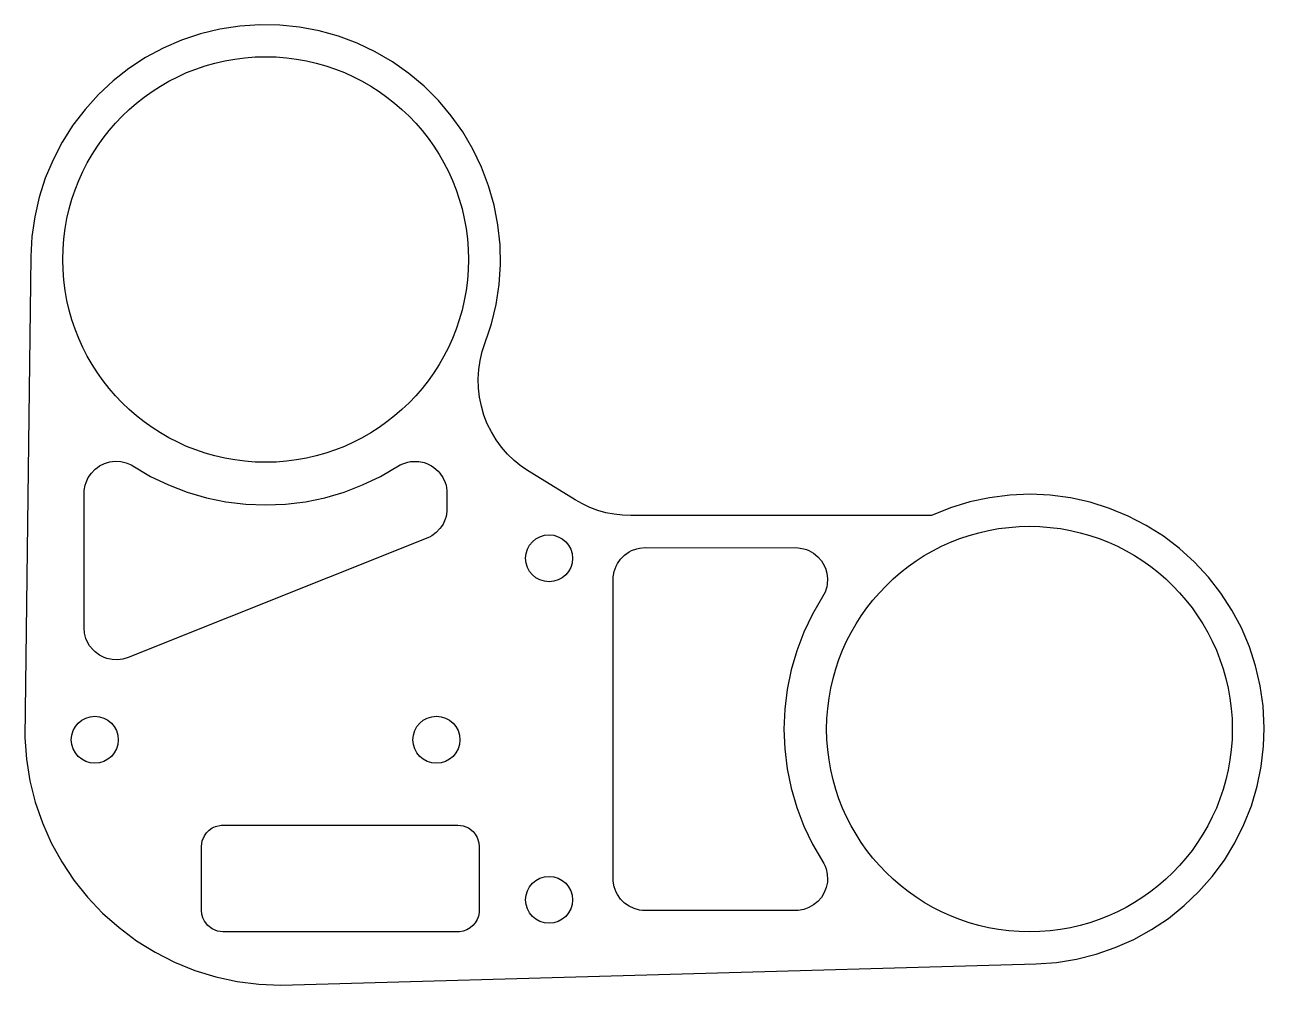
# Model space of a CAD drawing. Header units: millimetres. Extents: x 0 to 58.1, y 0 to 45.
import ezdxf

# ---------------------------------------------------------------- set-up
doc = ezdxf.new("R2010")
doc.units = ezdxf.units.MM
doc.layers.add('HOLES', color=7, linetype='Continuous')
doc.layers.add('OUTLINE', color=7, linetype='Continuous')

msp = doc.modelspace()

# ---------------------------------------------------------------- linework, layer by layer
at = {"layer": 'HOLES'}
for points in [[(19.775, 22.198), (19.733, 21.96), (19.696, 21.838), (19.59, 21.605), (19.523, 21.497), (19.448, 21.394), (19.271, 21.211), (19.066, 21.06), (18.954, 20.998), (4.838, 15.352), (4.595, 15.278), (4.343, 15.247), (4.089, 15.258), (3.84, 15.312), (3.721, 15.354), (3.494, 15.469), (3.29, 15.62), (3.198, 15.708), (3.038, 15.906), (2.914, 16.128), (2.867, 16.246), (2.803, 16.492), (2.782, 16.745), (2.787, 23.174), (2.831, 23.426), (2.869, 23.549), (2.975, 23.782), (3.12, 23.994), (3.298, 24.178), (3.399, 24.258), (3.505, 24.329), (3.735, 24.443), (3.981, 24.515), (4.236, 24.545), (4.492, 24.531), (4.742, 24.473), (4.978, 24.374), (5.896, 23.839), (6.738, 23.436), (7.61, 23.102), (8.507, 22.84), (9.421, 22.651), (10.348, 22.538), (11.282, 22.5), (12.215, 22.538), (13.142, 22.651), (14.056, 22.84), (14.953, 23.102), (15.825, 23.436), (16.667, 23.839), (17.585, 24.374), (17.701, 24.429), (17.945, 24.507), (18.071, 24.531), (18.199, 24.543), (18.455, 24.535), (18.706, 24.484), (18.828, 24.443), (19.058, 24.329), (19.165, 24.258), (19.358, 24.09), (19.444, 23.994), (19.588, 23.782), (19.695, 23.549), (19.732, 23.426), (19.776, 23.174), (19.775, 22.198)], [(37.594, 4.826), (37.543, 4.575), (37.449, 4.336), (37.317, 4.117), (37.149, 3.923), (36.95, 3.761), (36.727, 3.635), (36.485, 3.549), (36.232, 3.505), (28.928, 3.506), (28.798, 3.523), (28.546, 3.59), (28.309, 3.701), (28.094, 3.851), (27.998, 3.939), (27.91, 4.036), (27.76, 4.25), (27.699, 4.366), (27.61, 4.612), (27.564, 4.869), (27.559, 5), (27.559, 19), (27.564, 19.131), (27.61, 19.388), (27.699, 19.634), (27.76, 19.75), (27.91, 19.964), (27.998, 20.061), (28.094, 20.149), (28.309, 20.299), (28.425, 20.359), (28.67, 20.449), (28.798, 20.477), (29.059, 20.5), (36.232, 20.495), (36.485, 20.451), (36.608, 20.413), (36.727, 20.365), (36.95, 20.239), (37.149, 20.077), (37.317, 19.883), (37.388, 19.776), (37.501, 19.546), (37.574, 19.3), (37.604, 19.046), (37.589, 18.79), (37.566, 18.663), (37.487, 18.419), (37.433, 18.303), (36.898, 17.386), (36.494, 16.543), (36.16, 15.671), (35.898, 14.775), (35.71, 13.86), (35.597, 12.933), (35.559, 12), (35.597, 11.067), (35.71, 10.14), (35.898, 9.225), (36.16, 8.329), (36.494, 7.457), (36.898, 6.614), (37.433, 5.697), (37.487, 5.581), (37.532, 5.46), (37.589, 5.21), (37.604, 4.954), (37.594, 4.826)], [(21.277, 3.404), (21.248, 3.241), (21.188, 3.077), (21.101, 2.926), (20.989, 2.793), (20.855, 2.681), (20.704, 2.594), (20.54, 2.534), (20.369, 2.504), (9.282, 2.5), (9.023, 2.534), (8.782, 2.634), (8.574, 2.793), (8.416, 3), (8.342, 3.158), (8.297, 3.326), (8.282, 3.5), (8.282, 6.5), (8.316, 6.759), (8.416, 7), (8.516, 7.143), (8.639, 7.266), (8.782, 7.366), (8.94, 7.44), (9.203, 7.497), (20.282, 7.5), (20.54, 7.466), (20.782, 7.366), (20.995, 7.201), (21.101, 7.074), (21.188, 6.923), (21.266, 6.674), (21.282, 6.5), (21.277, 3.404)]]:
    msp.add_lwpolyline(points, close=True, dxfattribs=at)
for centre, radius in [((11.28, 34), 9.5), ((47.06, 12), 9.5), ((24.56, 20), 1.1), ((3.28, 11.5), 1.1), ((19.28, 11.5), 1.1), ((24.56, 4), 1.1)]:
    msp.add_circle(centre, radius, dxfattribs=at)
at = {"layer": 'OUTLINE'}
msp.add_lwpolyline([(58.055, 12.048), (58.004, 13.092), (57.869, 14.032), (57.654, 14.958), (57.359, 15.861), (56.987, 16.736), (56.541, 17.575), (56.025, 18.373), (55.441, 19.123), (54.795, 19.819), (54.092, 20.458), (53.335, 21.033), (52.532, 21.541), (51.688, 21.978), (50.81, 22.341), (49.904, 22.626), (48.976, 22.832), (48.034, 22.957), (47.085, 23), (46.135, 22.961), (45.193, 22.841), (44.264, 22.639), (43.356, 22.358), (42.476, 22), (28.392, 22), (27.999, 22.015), (27.608, 22.062), (27.222, 22.139), (26.843, 22.246), (26.474, 22.383), (26.117, 22.548), (25.773, 22.741), (23.622, 24.064), (23.264, 24.306), (22.928, 24.578), (22.618, 24.877), (22.334, 25.203), (22.079, 25.552), (21.856, 25.921), (21.665, 26.308), (21.508, 26.711), (21.386, 27.125), (21.301, 27.548), (21.253, 27.977), (21.241, 28.409), (21.267, 28.84), (21.331, 29.267), (21.43, 29.687), (21.861, 30.986), (22.079, 31.897), (22.218, 32.823), (22.279, 33.758), (22.26, 34.694), (22.161, 35.625), (21.983, 36.545), (21.728, 37.446), (21.397, 38.322), (20.993, 39.167), (20.518, 39.974), (19.976, 40.738), (19.372, 41.453), (18.708, 42.114), (17.991, 42.717), (17.225, 43.256), (16.417, 43.728), (15.571, 44.129), (14.693, 44.458), (13.791, 44.71), (12.871, 44.885), (11.94, 44.98), (11.003, 44.996), (10.069, 44.933), (9.143, 44.79), (8.233, 44.569), (7.345, 44.272), (6.486, 43.9), (5.661, 43.456), (4.877, 42.943), (4.14, 42.366), (3.454, 41.728), (2.825, 41.035), (2.257, 40.29), (1.755, 39.499), (1.322, 38.669), (0.961, 37.805), (0.674, 36.913), (0.465, 36), (0.334, 35.073), (0.282, 34.138), (0, 11.612), (0.077, 10.589), (0.241, 9.577), (0.491, 8.583), (0.824, 7.613), (1.24, 6.676), (1.733, 5.777), (2.302, 4.924), (2.941, 4.123), (3.647, 3.379), (4.413, 2.697), (5.235, 2.084), (6.106, 1.544), (7.02, 1.079), (7.971, 0.694), (8.95, 0.392), (9.952, 0.175), (10.969, 0.044), (11.994, 0), (47.371, 1.004), (48.319, 1.072), (49.257, 1.222), (50.179, 1.452), (51.078, 1.761), (51.946, 2.146), (52.779, 2.604), (53.568, 3.133), (54.309, 3.728), (54.996, 4.384), (55.624, 5.098), (56.188, 5.863), (56.683, 6.674), (57.107, 7.524), (57.456, 8.408), (57.727, 9.319), (57.918, 10.25), (58.029, 11.193), (58.055, 12.048)], close=True, dxfattribs=at)

doc.saveas('drawing.dxf')
